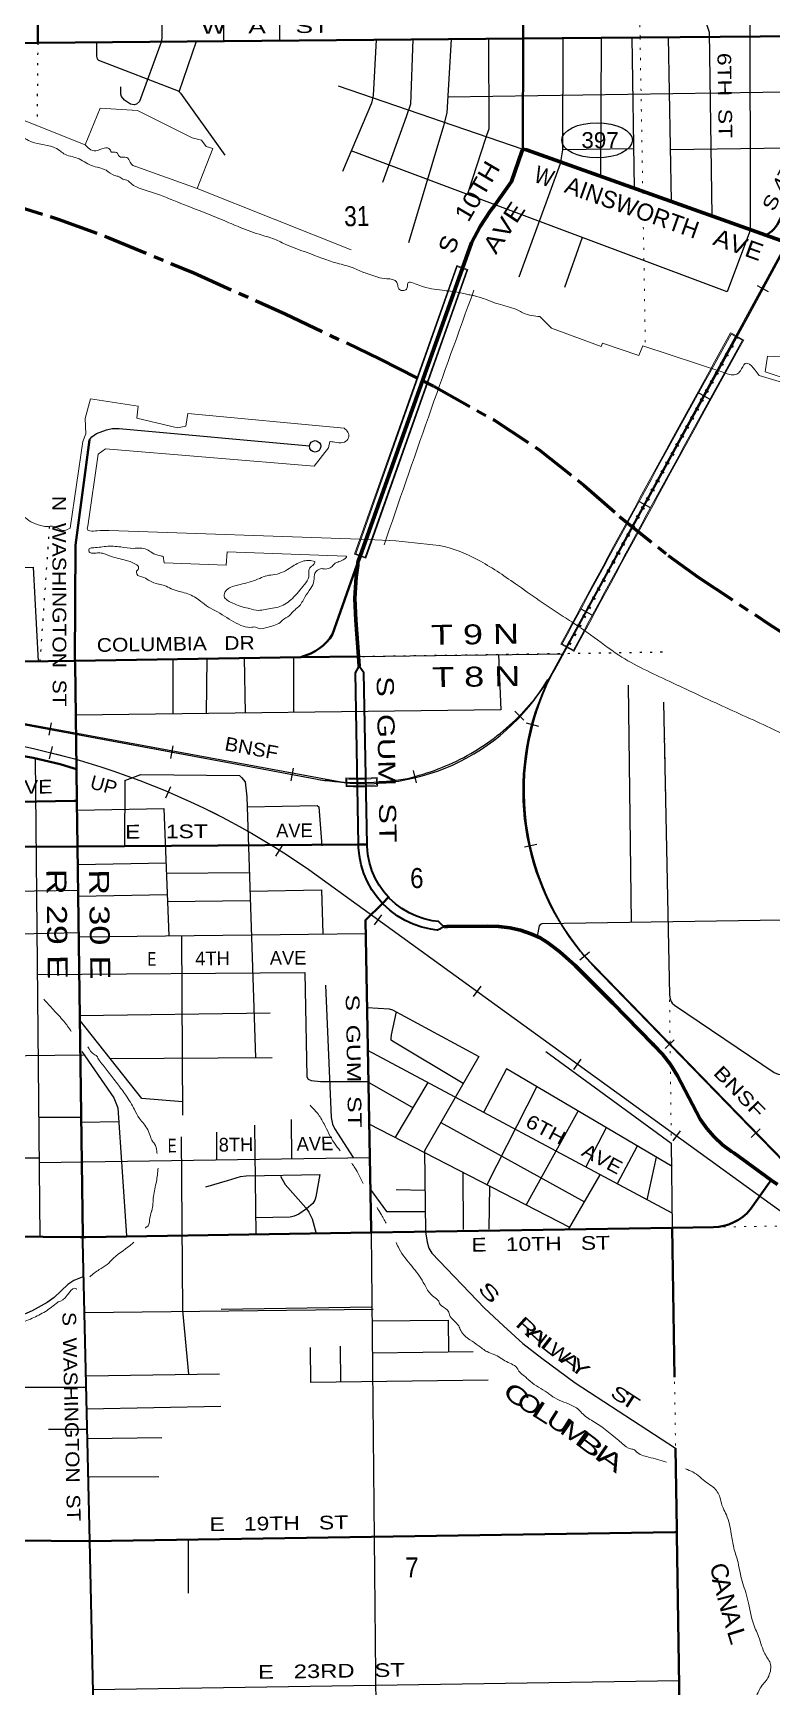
# Model space of a CAD drawing. Header units: feet. Extents: x 245918 to 509309, y -547785 to -360805.
# Drawn here: x 477848 to 484323, y -475670 to -461175 of the extents above; entities that cross this region are included whole.
import ezdxf
from ezdxf.enums import TextEntityAlignment as Align

# ---------------------------------------------------------------- set-up
doc = ezdxf.new("R2010")
doc.units = ezdxf.units.FT
doc.header["$LTSCALE"] = 60
doc.linetypes.add('DOTTED', pattern=[1.5, 0.3, -1.2])
doc.linetypes.add('LONG_DASH_SHORT_DASH', pattern=[9.9, 6, -1.2, 1.5, -1.2])
for name, color, linetype, lineweight in [('11', 7, 'LONG_DASH_SHORT_DASH', 60), ('17', 7, 'Continuous', 25), ('23', 7, 'Continuous', 70), ('26', 7, 'Continuous', 40), ('27', 7, 'Continuous', 13), ('29', 7, 'Continuous', 25), ('34', 7, 'Continuous', 25), ('39', 7, 'Continuous', 13), ('59', 7, 'Continuous', 13), ('6', 7, 'DOTTED', 25), ('61', 7, 'Continuous', 13), ('7', 7, 'DOTTED', 13)]:
    doc.layers.add(name, color=color, linetype=linetype, lineweight=lineweight)
doc.layers.add('30', color=7, linetype='Continuous')
doc.layers.add('41', color=7, linetype='Continuous')

msp = doc.modelspace()

# ---------------------------------------------------------------- linework, layer by layer
at = {"layer": '11'}
msp.add_lwpolyline([(475782.28, -462145), (477021.1, -462474.17), (478067.96, -462806.09), (478506.36, -462966.41), (479255.84, -463278.09), (480057.68, -463635.43), (480891.15, -464033.59), (481359.9, -464271.07), (481886.79, -464565.49), (482281.06, -464826.09), (482675.35, -465137.23), (482986.36, -465410.77), (483413.61, -465753.95), (483676.64, -465945.02), (484311.72, -466364.37), (484794.26, -466668.7)], dxfattribs=at)
at = {"layer": '17'}
msp.add_ellipse((482790.7, -462115.25), major_axis=(-309.24, 1), ratio=0.500121, dxfattribs=at)
at = {"layer": '23'}
msp.add_line((480705.2, -466723.27), (480698.95, -466638.87), dxfattribs=at)
for points in [[(480694.36, -465813.79), (480703.2, -465788.79), (480713.49, -465759.68), (481689.77, -463014.39), (481764.74, -462870.87), (481854.29, -462735.98), (481895.64, -462682.73), (482039.3, -462475.67), (482131.82, -462213.93), (482139.42, -462192.44)], [(484269.91, -462945.32), (482171.62, -462197.84), (482139.42, -462192.44)], [(486649.43, -463792.97), (485853.87, -463509.57), (484269.91, -462945.32)], [(480698.95, -466638.87), (480675.47, -466321.8), (480667.14, -466131.91), (480678.7, -465942.18), (480694.94, -465838.79), (480694.36, -465813.79)], [(484317.58, -471228.05), (483987.77, -470989.45), (483969.34, -470977.43), (483889.67, -470917.88), (483816.65, -470850.32), (483751.1, -470775.51), (483693.72, -470694.25), (483495.51, -470314.17), (483434.95, -470216.18), (483364.49, -470125.05), (483284.88, -470041.79), (483279.09, -470036.38), (482929.46, -469677.32), (482597.38, -469346.84), (482464.1, -469226.81), (482391.44, -469171.11), (482355.16, -469144.66), (482292.04, -469106.34), (482225.27, -469074.83), (482211.23, -469069.06), (482119.76, -469037.84), (482025.53, -469016.34), (481929.56, -469004.81), (481832.92, -469003.38), (481475.55, -469006.72), (481451.76, -469008.17)], [(484370.77, -471266.53), (484317.58, -471228.05)]]:
    msp.add_lwpolyline(points, dxfattribs=at)
at = {"layer": '23', "lineweight": 35}
for points in [[(480700.05, -468287.04), (480672.93, -466783.3), (480705.2, -466723.27)], [(480775.05, -468286.54), (480747.92, -466781.95), (480705.2, -466723.27)], [(480910.71, -468802.57), (480863.58, -468748.79), (480817.47, -468683.47), (480778.44, -468613.7), (480746.92, -468540.23), (480723.24, -468463.86), (480707.68, -468385.44), (480700.98, -468312.06), (480700.05, -468287.04)], [(480964.13, -468749.9), (480922.5, -468702.38), (480880.92, -468643.48), (480845.72, -468580.56), (480817.29, -468514.3), (480795.94, -468445.44), (480781.91, -468374.72), (480775.35, -468302.92), (480775.05, -468286.54)], [(481451.76, -469008.17), (481425.55, -468984.99), (481399.59, -468962.03), (481346.66, -468955.01), (481276.35, -468939.06), (481208.09, -468915.85), (481142.63, -468885.64), (481080.68, -468848.74), (481022.93, -468805.58), (480970.01, -468756.61), (480964.13, -468749.9)], [(481451.76, -469008.17), (481425.55, -469020.82), (481417.62, -469024.65), (481392.64, -469036.7), (481367.62, -469033.39), (481333.93, -469028.92), (481255.96, -469011.23), (481180.26, -468985.5), (481107.67, -468951.99), (481038.99, -468911.08), (480974.95, -468863.22), (480916.27, -468808.92), (480910.71, -468802.57)]]:
    msp.add_lwpolyline(points, dxfattribs=at)
at = {"layer": '26'}
for p, q in [((477889.41, -461259.71), (477886.22, -460305.58)), ((477889.41, -461259.71), (482143.55, -461222.46)), ((484268.26, -462946.16), (484269.91, -462945.32)), ((478219.42, -465664.57), (478341.32, -464741.47)), ((478215.47, -466675.82), (478219.42, -465664.57)), ((478215.47, -466675.82), (480195.28, -466644.28)), ((480195.28, -466644.28), (480698.95, -466638.87)), ((483468.86, -472956.53), (483448.74, -471646.3))]:
    msp.add_line(p, q, dxfattribs=at)
for points in [[(482143.55, -461222.46), (482144.7, -460953.07), (482144.78, -460934.07)], [(482139.42, -462192.44), (482139.54, -462163.93), (482143.55, -461222.46)], [(482143.55, -461222.46), (483166.81, -461213.5), (484922.12, -461198.23)], [(484269.91, -462945.32), (484280.17, -462940.09), (484301.17, -462927.16), (484320.7, -462912.11), (484338.54, -462895.1), (484354.52, -462876.31), (484368.44, -462855.96), (484380.15, -462834.27), (484795.27, -461999.05), (484808.65, -461970.22), (484843.04, -461880.19), (484867.82, -461787.07), (484920.05, -461248.64), (484922.47, -461223.73), (484922.14, -461198.64), (484922.12, -461198.23)], [(477889.41, -461259.71), (476071.52, -461264.94), (475913.9, -461264.94), (475842.71, -461260.78), (475768.42, -461240.23)], [(478215.47, -466675.82), (477748.23, -466683.26), (477737.39, -466682.65), (477664.68, -466674.17), (477593.25, -466658.14), (477523.88, -466634.73), (477457.35, -466604.2), (477394.37, -466566.88), (477335.64, -466523.19), (477281.79, -466473.59), (476246.2, -465191), (476212.78, -465153.7), (476175.65, -465120.09), (476135.21, -465090.56), (476091.9, -465065.41), (476046.2, -465044.93), (475998.61, -465029.33), (475949.65, -465018.8), (475899.86, -465013.44), (475846.29, -465013.3)], [(480195.28, -466644.28), (480281.88, -466612.01), (480320.2, -466592.96), (480356.32, -466570.01), (480389.84, -466543.41), (480420.4, -466513.45), (480447.66, -466480.46), (480471.32, -466444.8), (480685.52, -465838.79), (480694.36, -465813.79)], [(478228.44, -467627.23), (478215.81, -466700.78), (478215.47, -466675.82)], [(478228.44, -467627.23), (478207.79, -467620.66), (478084.88, -467581.54), (477847.88, -467526.06), (475999.01, -467203.24), (475891.4, -467199.52)], [(475906.82, -467946.41), (478207.2, -467904.5), (478232.21, -467904.04), (478228.44, -467627.23)], [(475914.5, -468318.77), (478237.65, -468303.36), (478232.21, -467904.04)], [(478237.65, -468303.36), (478240.32, -468303.34), (480700.05, -468287.04), (480775.05, -468286.54)], [(478284.32, -471727.83), (478284.17, -471716.95), (478237.65, -468303.36)], [(480810.09, -471687.96), (480809.66, -471663.96), (480760.82, -468950.39), (480910.72, -468802.58), (480964.13, -468749.9)], [(483448.74, -471646.3), (483810.41, -471641.54), (483856.38, -471637.78), (483901.71, -471629.25), (483945.89, -471616.02), (483988.45, -471598.25), (484028.92, -471576.12), (484066.86, -471549.89), (484101.85, -471519.83), (484133.5, -471486.28), (484135.8, -471483.55), (484299.43, -471253.56), (484317.58, -471228.05)], [(478284.32, -471727.83), (478310.04, -471727.42), (480810.09, -471687.96), (483448.74, -471646.3)], [(478284.32, -471727.83), (478260.04, -471727.61), (475984.41, -471706.68)], [(483489.71, -474314.1), (483489.3, -474287.08), (483478.4, -473577.18)], [(478345.2, -474391.36), (478334.83, -474391.52), (476039.44, -474373.51)], [(478345.2, -474391.36), (483470.94, -474312.46), (483489.71, -474314.1)], [(483530.73, -476985.19), (483490.06, -474337.08), (483489.71, -474314.1)]]:
    msp.add_lwpolyline(points, dxfattribs=at)
at = {"layer": '26', "lineweight": 35}
for points in [[(478345.2, -474391.36), (478285.61, -471766.95), (478284.32, -471727.83)], [(478405.17, -477032.47), (478387.36, -476248.2), (478345.2, -474391.36)]]:
    msp.add_lwpolyline(points, dxfattribs=at)
at = {"layer": '29'}
for p, q in [((479518.66, -461245.44), (479509.28, -458582.35)), ((480010.3, -461241.14), (480015.63, -460247.12)), ((482827.1, -461216.47), (482819.91, -462428.78)), ((483095.54, -461214.12), (483116.9, -462534.58)), ((483413.67, -461211.35), (483439.56, -462649.52)), ((479129.31, -461689.97), (479280.14, -461247.53)), ((480521.4, -461637.48), (482139.42, -462192.44)), ((484877.59, -461686.34), (481482.87, -461737.79)), ((482488.44, -462195.78), (483111.29, -462187.97)), ((483430.19, -462196.68), (484462.33, -462182.37)), ((482660.91, -462967.81), (482504.99, -463405.85)), ((479071.44, -466662.18), (479071.62, -467144.11)), ((479371.35, -466657.41), (479365.98, -467140.4)), ((479699.19, -466652.18), (479705.67, -467136.11)), ((480129.02, -466645.34), (480131.28, -467130.74)), ((480698.95, -466638.87), (482495.25, -466615.61)), ((483062.96, -466890.78), (483088.92, -468968.07)), ((477866.32, -467530.38), (477908.74, -471724.38)), ((478652.2, -467725.72), (478648.07, -468300.64)), ((478239.8, -468461.32), (479013.91, -468447.84)), ((479017.44, -468538.6), (479743.43, -468531.68)), ((478243.61, -468740.84), (479024.73, -468725.85)), ((479027.15, -468787.87), (479751.79, -468778.71)), ((478257.28, -469095.1), (480762.91, -469066.4)), ((479147.53, -469084.9), (479158.89, -470659.58)), ((478257.87, -469786.8), (479927.2, -469761.79)), ((475952.34, -470152.65), (478290.84, -470130.77)), ((478523.81, -470163.82), (479941.94, -470154.89)), ((483447.33, -471519.15), (480781.35, -470090.9)), ((481997.79, -470251.95), (481795.93, -470634.44)), ((481995.76, -470249.99), (483447.28, -471105.89)), ((481020.92, -470856.51), (481309.15, -470373.66)), ((482262.71, -470407.4), (481823.67, -471269.11)), ((482625.5, -470621.32), (482168.41, -471446.3)), ((477898.16, -470677.99), (478270, -470677.05)), ((478270.59, -470720.19), (478598.98, -470715.97)), ((479789.03, -470745.52), (479799.12, -471703.92)), ((480110.16, -470698.33), (480113.16, -471039.81)), ((482550.96, -471642.93), (480793.02, -470739.37)), ((481421.18, -470723.95), (482680.94, -471417.22)), ((482692.99, -471115.03), (482872.29, -470766.84)), ((479454.31, -470809.03), (479455.21, -471049.99)), ((483143.37, -470930.61), (482966.44, -471261.52)), ((476746.26, -471035.65), (477901.74, -471032.33)), ((477902.16, -471074.02), (480798.24, -471029.21)), ((483308.43, -471026.96), (483227.25, -471401.25)), ((481615.28, -471162), (481617.61, -471661.01)), ((482540.76, -471660.64), (482816.78, -471181.34)), ((481029.7, -471312.02), (481283.23, -471317.73)), ((481847.93, -471281.58), (481842.24, -471657.99)), ((478299.7, -472387.43), (480828.87, -472358.93)), ((479497.85, -472358.86), (480818.01, -472338.71)), ((480545.72, -472998.41), (480543.61, -472684.97)), ((480822.92, -472742.21), (481703.85, -472731.28)), ((478312.35, -472944.69), (479482.61, -472925.25)), ((477632.01, -473043.57), (478314.56, -473041.74)), ((478318.91, -473233.39), (479494.45, -473209.06)), ((477983.55, -473410.96), (478322.97, -473412.16)), ((478324.81, -473493.45), (478977.62, -473483.35)), ((478332.45, -473829.92), (478950.61, -473824.87)), ((479207.71, -474378.08), (479208.65, -474849.52)), ((478374.74, -475692.42), (483509.68, -475614.89))]:
    msp.add_line(p, q, dxfattribs=at)
for points in [[(479287.25, -453589.8), (479249.88, -457310.16), (479238.45, -457395.13), (479221.26, -457429.53), (479195.38, -457461.44), (479068.2, -457560.33), (479019.91, -457601.51), (478986.69, -457656.19), (478970.8, -457714.53), (478960.22, -457816.84), (478988.27, -458588.53), (478975.54, -461215.87), (478972.03, -461253.67), (478780.46, -461776.46), (478755.95, -461799.1), (478733.85, -461804.02), (478701.38, -461798.23), (478647.91, -461762.25), (478623.35, -461730.31), (478618.05, -461712.06), (478616.67, -461646.07)], [(482884.75, -458539.75), (483772.56, -461166.61), (483795.92, -462776.47)], [(484021.59, -460332.71), (484105.07, -460616.96), (484129, -460810.5), (484132.24, -462896.28)], [(482491.78, -461219.41), (482487.75, -462199.75), (482466.45, -462322.28), (482105.41, -463314.75)], [(478403.57, -461248.67), (478404.82, -461376.52), (478409.73, -461401.09), (478420.9, -461412.35), (479120.06, -461681.54), (479141.02, -461700.64), (479527.93, -462243.94)], [(480853.39, -461233.76), (480829.39, -461722.63), (480812.92, -461791.03), (480558.96, -462388.95)], [(481176.43, -461230.93), (481155.1, -461799.38), (481117.65, -461910.26), (480910.93, -462485.12)], [(481512.99, -461227.98), (481474.81, -461874.26), (481445.35, -461986.97), (481136.74, -463014.28)], [(481839.39, -461225.12), (481841.62, -462014.12), (481813.56, -462098.78), (481658.46, -462574.44)], [(484134.48, -462897.07), (483931.48, -463443.98), (480635.5, -462208.74)], [(478341.32, -464741.47), (478363.05, -464715.38), (478403.79, -464686.05), (478490.74, -464651.5), (478539.84, -464641.67), (478601.7, -464641.61), (480269.59, -464792.91)], [(475852.86, -465887.41), (477847.63, -465856.95), (477892.98, -466680.96)], [(477450.58, -466600.19), (477467.45, -469074.75), (478247.94, -469058.71)], [(481928.02, -466622.95), (481946.03, -467107.84), (478222, -467154.83)], [(483373.65, -467038.33), (483424.11, -469608.19), (483430.62, -469639.13), (483440.39, -469661.93), (483448.53, -469676.59), (483468.06, -469696.13), (484342.63, -470285.32), (484377.85, -470300.32), (484433.19, -470305.21), (484577.55, -470305.61), (488864.51, -470186.92)], [(477065.97, -467389.54), (477079.95, -468705.26), (478242.88, -468687.13)], [(478652.2, -467725.72), (478792.77, -467673.44), (479657.09, -467683.27), (479674.29, -467700.46), (479706.2, -467737.32), (479720.96, -467867.89), (479798.41, -470155.79)], [(478233.32, -467985.15), (478995.38, -467972.15), (479038.77, -469086.15)], [(479723.92, -467955.45), (480337.26, -467946.15), (480351.99, -467955.98), (480378.16, -468297.37)], [(479748.98, -468695.55), (480376.55, -468683.22), (480388.46, -469070.69)], [(482267.59, -469091.49), (482285.67, -469000.74), (482297.06, -468986.08), (482308.19, -468980.12), (487659.12, -468897.51)], [(477884.39, -469425.57), (480228.39, -469409.16), (480246.41, -470321.96), (480258.15, -470342.21), (480285.7, -470356.36), (480365.66, -470364.48), (480777.24, -470363.28), (481177.76, -470594.42)], [(480411.67, -469521.11), (480461.7, -470678.46), (480471.78, -470737.77), (480489.58, -470775.87), (480652.53, -471031.46)], [(480774.58, -469714.79), (480968.4, -469728.59), (480998.77, -469736.07), (481754.96, -470145.33), (481279.07, -470970.3), (481287.57, -471680.42)], [(481618.09, -470382.59), (480996.54, -470010.23), (480986.81, -470001.31), (480985.59, -469987.79), (480989.41, -469954.37), (481033.19, -469754.7)], [(479158.05, -470543.05), (478799.92, -470513.54), (478258.42, -469827.69)], [(478276.3, -470101.08), (478554.61, -470506.22), (478590.83, -470594.25), (478665.98, -471717.02)], [(482340.41, -470101.43), (483440.49, -470904.82), (483448.74, -471646.3)], [(479146.92, -470847.92), (479158.84, -472370.27), (479210.9, -472929.76)], [(479362.89, -471287.27), (479550.62, -471231.05), (479665.15, -471195.98), (479714.83, -471191.36), (480360.8, -471178.92), (480325.15, -471375.79), (480315.86, -471404.81), (480301.12, -471431.84), (480243.8, -471479.65), (480175.89, -471527.66), (480136.6, -471544.86), (480100.18, -471552.89), (479797.58, -471557.68)], [(480015.15, -471194.65), (480056.4, -471265.76), (480239.66, -471471.74), (480264.29, -471508), (480293.34, -471566.58), (480329.76, -471695.54)], [(480803.24, -471307.37), (480946.18, -471501.96), (481011.81, -471502.49), (481285.45, -471503.09)], [(480810.09, -471687.96), (480890.84, -479734.23), (480898.99, -479793.33), (480909.08, -479823.24), (481601.62, -480928.46), (481651.52, -480981.45), (481719.75, -481022.21), (481825.8, -481081.68), (482029.41, -481210.79), (482052.74, -481232.12), (482073.1, -481262.69), (482099.65, -481329.16), (482117.91, -481399.23), (482124.77, -481472.64), (482076.87, -482120.6)], [(481287.57, -471680.42), (481300.66, -471770.89), (481316.89, -471823.68), (481342.55, -471869.54), (481803.85, -472351.55), (481970.23, -472505.85), (482140.66, -472660.15), (482307.04, -472790.09), (482599.22, -473005.3), (483478.4, -473577.18)], [(478292.53, -472071.64), (478204.92, -472109.49), (478152.54, -472141.9), (478032.23, -472257.37), (477970.84, -472301.6), (477840.7, -472372.85), (477747.39, -472414.62), (477713.02, -472424.44), (477670.8, -472431.56), (477239.43, -472437.2), (477131.07, -472446.55), (477079.5, -472468.67), (477031.87, -472495.87), (476996.02, -472537.46), (476972.43, -472601.24), (476961.88, -472857.58), (477000.63, -473761.07)], [(480819.52, -472462.56), (481484.52, -472456.72), (481487.32, -472733.97)], [(481836.67, -472980.2), (480283.38, -473002.11), (480278.42, -472696.04)]]:
    msp.add_lwpolyline(points, dxfattribs=at)
msp.add_lwpolyline([(480269.59, -464792.91), (480274.94, -464774.76), (480286.56, -464759.81), (480301.5, -464750.84), (480319.39, -464747.43), (480339.01, -464751.51), (480355.28, -464762.8), (480365.9, -464779.41), (480369.39, -464797.43), (480364.9, -464817.61), (480354.61, -464832.89), (480338.35, -464843.52), (480319.39, -464847.43), (480301.17, -464843.85), (480285.56, -464833.89), (480273.61, -464816.95)], close=True, dxfattribs=at)
at = {"layer": '34'}
for p, q in [((486281.1, -459650.62), (482375.77, -466819.88)), ((484293.72, -463441.96), (484196.42, -463389.36)), ((483775.29, -464382.89), (483678.27, -464329.76)), ((483258.39, -465335.71), (483161.38, -465282.59)), ((482747.42, -466278.26), (482650.4, -466225.13)), ((480561.81, -467743.6), (475889.51, -466880.41)), ((480561.85, -467743.6), (475889.55, -466880.42)), ((482149.37, -467197.34), (482070.64, -467119.65)), ((477987.92, -467329.94), (478008.27, -467221.22)), ((482280.09, -467251.52), (482173.11, -467223.41)), ((477992.33, -467535.66), (478019.17, -467428.35)), ((479054.71, -467532.21), (479075.05, -467423.49)), ((480108.84, -467727.64), (480129.43, -467618.96)), ((480690.26, -467744.35), (480765.26, -467743.65)), ((481209.12, -467746.2), (481181.4, -467639.12)), ((479011.8, -467879.19), (479055.56, -467777.61)), ((479975.6, -468390.26), (480034.76, -468296.8)), ((482261.79, -468288), (482153.67, -468311.33)), ((480839.17, -468992.03), (480904.06, -468902.45)), ((482722.96, -469229.98), (482638.43, -469301.33)), ((482666.93, -469247.55), (508243.62, -495594.48)), ((481709.03, -469618.92), (481773.92, -469529.35)), ((483465.67, -469997.88), (483386.34, -470074.96)), ((482586.82, -470258.01), (482651.71, -470168.43)), ((484220.48, -470778.39), (484141.15, -470855.47)), ((483456.67, -470884.9), (483521.56, -470795.33))]:
    msp.add_line(p, q, dxfattribs=at)
at = {"layer": '34', "lineweight": 13}
for p, q in [((484076.81, -463865.36), (483962.19, -463802.89)), ((483964.67, -463813.34), (483964.67, -463813.35)), ((483964.67, -463813.35), (484064.85, -463867.95)), ((482587.46, -466593.39), (482472.84, -466530.92)), ((482585.14, -466583.01), (482484.98, -466528.43)), ((482837.04, -469431.48), (508245.42, -495578.87))]:
    msp.add_line(p, q, dxfattribs=at)
at = {"layer": '34'}
for points in [[(480765.26, -467743.65), (480904.91, -467736.2), (480946.48, -467732.37), (480987.89, -467728.02), (481029.45, -467722.72), (481070.62, -467716.89), (481111.95, -467710.11), (481129.27, -467707.1), (481129.83, -467707.05), (481164.07, -467698.77), (481197.95, -467690), (481231.68, -467680.68), (481265.54, -467670.74), (481298.9, -467660.05), (481332.2, -467649.07), (481365.27, -467637.29), (481398.37, -467625.05), (481430.87, -467612.23), (481463.33, -467598.68), (481495.54, -467584.77), (481527.6, -467570.3), (481559.16, -467555.08), (481590.76, -467539.41), (481621.93, -467523.27), (481652.78, -467506.47), (481683.21, -467489.2), (481713.49, -467471.38), (481743.52, -467453.19), (481773.07, -467434.24), (481802.35, -467414.92), (481831.32, -467394.94), (481860.05, -467374.59), (481888.17, -467353.68), (481916.05, -467332.38), (481943.5, -467310.6), (481970.64, -467288.17), (481997.25, -467265.44), (482023.71, -467242.17), (482049.48, -467218.48), (482075.1, -467194.25), (482100.03, -467169.62), (482124.71, -467144.61), (482148.86, -467119.29), (482172.69, -467093.34), (482195.82, -467066.97), (482218.61, -467040.41), (482241.08, -467013.19), (482262.92, -466985.85), (482284.35, -466958.02), (482305.16, -466929.63), (482325.55, -466901.2), (482345.5, -466872.3), (482364.85, -466842.83), (482383.76, -466813.32), (482402.15, -466783.52), (482419.94, -466753.14), (484113.94, -463659.71), (486173.97, -459848.94)], [(485730.63, -472410.82), (482836.25, -469432.26), (482808.08, -469404.53), (482780.7, -469376.3), (482753.79, -469347.58), (482727.03, -469318.39), (482701.06, -469288.7), (482675.72, -469258.69), (482650.55, -469228.19), (482626.15, -469197.2), (482602.4, -469165.88), (482578.96, -469133.93), (482556.31, -469101.79), (482533.98, -469069.35), (482512.28, -469036.24), (482491.38, -469002.97), (482470.94, -468969.22), (482450.99, -468935.29), (482431.67, -468900.71), (482412.98, -468866.14), (482394.92, -468830.91), (482377.51, -468795.67), (482360.57, -468759.96), (482344.42, -468724.06), (482328.91, -468687.84), (482313.87, -468651.45), (482299.64, -468614.57), (482285.87, -468577.53), (482272.9, -468540.32), (482260.41, -468502.93), (482248.87, -468465.22), (482237.82, -468427.35), (482227.39, -468389.46), (482217.61, -468351.24), (482208.62, -468312.85), (482200.27, -468274.14), (482192.39, -468235.57), (482185.47, -468196.68), (482179.19, -468157.78), (482173.39, -468118.72), (482168.38, -468079.78), (482164.18, -468040.38), (482160.45, -468001.13), (482157.68, -467961.85), (482155.23, -467922.58), (482153.74, -467882.97), (482152.88, -467843.67), (482152.66, -467804.37), (482153.09, -467764.74), (482154.47, -467725.41), (482156.18, -467686.08), (482158.84, -467646.73), (482161.98, -467607.23), (482165.92, -467568.18), (482170.66, -467528.98), (482175.89, -467489.92), (482181.75, -467450.85), (482188.57, -467412.09), (482195.87, -467373.16), (482203.82, -467334.54), (482212.56, -467296.07), (482221.95, -467257.91), (482231.97, -467219.76), (482242.49, -467181.74), (482253.96, -467144.04), (482265.91, -467106.48), (482278.67, -467069.08), (482291.9, -467031.82), (482305.95, -466995.05), (482320.47, -466958.42), (482335.63, -466922.1), (482351.6, -466885.93), (482368.06, -466850.24), (482385.15, -466814.53), (482389, -466806.94)], [(475885.25, -466887.15), (479761.72, -467606.31), (480322.83, -467712.61), (480364.14, -467719.15), (480405.37, -467724.7), (480446.73, -467729.55), (480488.4, -467733.97), (480529.98, -467737.41), (480571.45, -467740.1), (480613.23, -467742.35), (480654.92, -467743.62), (480690.26, -467744.35)], [(477746.01, -467422.65), (477863.11, -467448.44), (477979.84, -467476.26), (478096.96, -467505.55), (478212.92, -467537.43), (478327.8, -467571.21), (478443.1, -467606.47), (478557.22, -467644.31), (478670.27, -467684.05), (478783.61, -467725.95), (478895.2, -467769.62), (479006.54, -467814.64), (479117.37, -467862.38), (479226.46, -467911.88), (479335.15, -467963.41), (479442.92, -468016.17), (479550.17, -468071.64), (479655.81, -468128.2), (479760.94, -468187.47), (479864.45, -468247.84), (479967.57, -468310.23), (480068.97, -468374.4), (480169.3, -468440.47), (480265.99, -468506.18), (483693.18, -470988.81), (484183.08, -471342.16), (484672.99, -471697.51)]]:
    msp.add_lwpolyline(points, dxfattribs=at)
at = {"layer": '34', "lineweight": 13}
for points in [[(482420.9, -466753.68), (484114.91, -463660.23), (486174.95, -459849.45)], [(475875.5, -466880.23), (479761.52, -467607.39), (480322.65, -467713.69)], [(480265.36, -468507.08), (483692.54, -470989.7), (484182.44, -471343.05), (484672.37, -471698.41), (484723.31, -471731.78)]]:
    msp.add_lwpolyline(points, dxfattribs=at)
for centre, radius, start, end in [((685819.28, -575582.66), 230740.88, 151.02433, 151.79589), ((685819.28, -575582.66), 230732.88, 151.02618, 151.79402), ((685818.42, -575584.4), 230618.88, 151.02551, 151.79373), ((685818.42, -575584.4), 230610.88, 151.02363, 151.79589), ((480678.03, -465746.5), 2012.96, 282.95833, 329.97694), ((484412.18, -467813.02), 2258.42, 153.55976, 225.77724), ((476340.2, -474166.62), 6887.48, 55.25686, 79.22771), ((480709.97, -465353.81), 2391.45, 260.67942, 280.10178)]:
    msp.add_arc(centre, radius, start, end, dxfattribs=at)
at = {"layer": '34', "linetype": 'DOTTED', "lineweight": 100}
msp.add_arc((685820.15, -575580.94), 230678.11, 151.0242, 151.79589, dxfattribs=at)
at = {"layer": '34', "lineweight": 13}
msp.add_ellipse((883851.2, -683197.97), major_axis=(13931.8, -455856.83), ratio=0.999979, start_param=4.17990982, end_param=4.18684174, dxfattribs=at)
at = {"layer": '34'}
for centre, major_axis, ratio, start_param, end_param in [((480761.48, -465896.63), (1099.6, 1496.55), 1, 3.58332807, 4.81258091), ((484375.53, -467825.17), (2002.84, -1001.66), 0.993328, 3.14160376, 4.28674565)]:
    msp.add_ellipse(centre, major_axis=major_axis, ratio=ratio, start_param=start_param, end_param=end_param, dxfattribs=at)
at = {"layer": '39'}
for p, q in [((478749.86, -462344.65), (479285.2, -462536.65)), ((481582.59, -463448.2), (481646.03, -463462.91)), ((481726.34, -463481.52), (481769.58, -463491.54)), ((483191.71, -463917.65), (483918.21, -464157.13)), ((479205.66, -464508.22), (480575.28, -464636.95))]:
    msp.add_line(p, q, dxfattribs=at)
for points in [[(477140.3, -461690.5), (478304.83, -462154.87), (478434.9, -461833.32), (478764.25, -461852.87), (479242.35, -462092.14), (479325.04, -462114.58), (479364.2, -462167.97), (479422.74, -462186.86), (479285.24, -462538.66), (480635.73, -463075.59)], [(482290.04, -463660.68), (482390.34, -463763.02), (482826.75, -463922.88), (482838.19, -463892.56), (483155.24, -464000.62), (483191.71, -463917.65)], [(484209.76, -464176.34), (484677.85, -464315.52), (484687.28, -464285.24), (484263.3, -464145.19), (484282.68, -464008.39), (484525.57, -464017.62), (484527.54, -464015.57), (484551.91, -463928.83), (484702.49, -463935.88), (484747.18, -463862.77), (485100.52, -463980.15), (485125.44, -464023.8), (485638.63, -464212.25), (485582.96, -464442.04), (485529.3, -464467.18), (484860.54, -464323.94), (484877.46, -464367.74), (485550.3, -464514.91)], [(478172.39, -465513.71), (478283.82, -464755.2), (478310.59, -464688.47), (478303.89, -464552.19), (478352.67, -464380.7), (478769.14, -464444.66), (478757.19, -464551.22), (479113.87, -464634.42), (479185.82, -464620.96), (479205.66, -464508.22)], [(480450.12, -464754.36), (480437.19, -464810.79), (480311.94, -464969.74), (478481.67, -464819.48), (478418.41, -464866.88), (478326.95, -465496.3)], [(478514.12, -465534.4), (480714.63, -465610.12), (480973.01, -465621.43)], [(478987.6, -465760.33), (478996.77, -465818.32), (479540.73, -465837.62), (479548.51, -465723.13), (480592.24, -465758.6)]]:
    msp.add_lwpolyline(points, dxfattribs=at)
msp.add_arc((479858.37, -478568.76), 12995.23, 83.16299, 85.07952, dxfattribs=at)
for points in [[(475774.95, -461504.28), (475909.14, -461510.31), (476046.24, -461545.71), (476088.7, -461562.93), (476169.14, -461573.36), (476227.76, -461596.27), (476278.37, -461619.34), (476352.63, -461621.88), (476423.29, -461644.55), (476469.72, -461659.68), (476558.22, -461671.96), (476689.51, -461717.5), (476995.98, -461797.68), (477171.49, -461848.37), (477278.63, -461890.37), (477297.03, -461908.07), (477355.77, -461936.99), (477440.34, -461953.36), (477452.45, -461957.14), (477507.26, -461990.15), (477697, -462050.58), (477808.62, -462116.58), (478026.44, -462176.45), (478079.13, -462203.49), (478117.82, -462232.81), (478234.9, -462270.61), (478360.56, -462336.32), (478487.75, -462377.94), (478562.89, -462424.59), (478601.18, -462433.87), (478633.7, -462455.29), (478680.13, -462470.41), (478686.26, -462476.32), (478884.66, -462568.67), (478955.35, -462593.35), (479206.04, -462692.69), (479491.08, -462805.4), (479638.75, -462868.67), (479828.69, -462939.13), (479963.94, -462982.59), (480069.19, -463030.65), (480249.06, -463099.31), (480511.66, -463192.4), (480652.88, -463233.74), (480758.05, -463277.79), (480782.27, -463285.34), (480923.5, -463326.67), (481020.13, -463344.81), (481036.5, -463360.54), (481045.15, -463392.47), (481053.64, -463416.37), (481067.91, -463428.13), (481096.06, -463431.58), (481113.98, -463425.2), (481129.47, -463396.81), (481130.93, -463368.69), (481229.53, -463384.79), (481432.99, -463428.91), (481582.59, -463448.2)], [(478305.02, -462153.62), (478341.64, -462190.26), (478398.13, -462207.19), (478471.89, -462183.66), (478522.25, -462194.7), (478534.76, -462218.52), (478568.85, -462217.85), (478587.08, -462227.52), (478601.68, -462255.31), (478670.08, -462266), (478698.98, -462307.54), (478723.6, -462335.15), (478749.86, -462344.65)], [(481645.15, -463462.71), (481666.62, -463468.22), (481690.89, -463473.08), (481705.45, -463476.61), (481728.05, -463481.84)], [(481769.58, -463491.54), (481944.96, -463555.18), (482096.37, -463604.34), (482140.95, -463627.53), (482219.67, -463652.04), (482290.04, -463660.68)], [(483918.21, -464157.13), (483964.94, -464171.15), (484014.95, -464164.15), (484046.48, -464135.43), (484087.36, -464072.44), (484209.76, -464176.34)], [(475836.01, -464523.88), (475847.95, -464522.98), (475969.56, -464576.46), (476129.38, -464645.5), (476287.32, -464720.6), (476364.02, -464745.16), (476538.08, -464823.96), (476596.62, -464842.85), (476669.16, -464859.47), (476732.22, -464904.36), (476865.67, -464957.88), (476971.04, -465011.96), (477007.8, -465045.33), (477072.52, -465072.13), (477281.28, -465182.33), (477299.49, -465190), (477357.92, -465202.87), (477479.79, -465280.7), (477592.99, -465324.59), (477706.53, -465386.53), (477765.23, -465413.46), (477828.3, -465458.34), (477915.19, -465490.72), (477963.5, -465499.79), (478033.73, -465500.41), (478078.31, -465523.6), (478122.66, -465534.75), (478172.39, -465513.71)], [(480575.18, -464637.75), (480606.99, -464673.01), (480611.98, -464723.07), (480578.61, -464759.84), (480508.47, -464763.23), (480450.68, -464755.06)], [(478326.95, -465495.5), (478327.17, -465530.7), (478345.37, -465538.36), (478409.54, -465537.08), (478514.92, -465533.6)], [(480590.93, -465759.2), (480594.32, -465762.57), (480580.68, -465782.9), (480487.31, -465828.88), (480461.76, -465855.47), (480409.95, -465872.54), (480375.78, -465869.21), (480318.38, -465908.46), (480309.69, -465976.84), (480280.88, -466041.61), (480230.26, -466118.84), (480173.76, -466204.21), (480144.16, -466228.88), (480095.02, -466280), (480031.69, -466323.38), (480025.79, -466329.52), (479908.48, -466381.99), (479820.41, -466391.77), (479790.11, -466380.33), (479764.08, -466382.85), (479689.7, -466374.3), (479608.7, -466335.78), (479442.28, -466236.78), (479367.22, -466194.13), (479302.04, -466143.26), (479188.57, -466085.33), (479128.06, -466068.48), (479057.41, -466045.81), (479000.68, -466016.85), (478954.32, -466005.73), (478946.27, -466003.88), (478871.53, -465977.28), (478818.76, -465946.23), (478755.97, -465915.38), (478755.5, -465891.31), (478771.15, -465870.95), (478772.87, -465856.86), (478756.43, -465837.14), (478663.37, -465796.85), (478526.25, -465759.45), (478455.55, -465734.77), (478411.36, -465731.64), (478369.3, -465734.48), (478338.95, -465721.04), (478336.58, -465703.03), (478358.33, -465686.55), (478364.34, -465686.43), (478488.46, -465673.94), (478616.94, -465679.42), (478727.49, -465691.27), (478844.02, -465700.99), (478890.72, -465730.15), (478959.41, -465754.87), (478989.64, -465762.29)], [(481405.39, -465665.95), (481406.79, -465666.21), (481746.24, -465791.89), (482075.33, -466002.02), (482494.16, -466288.62), (482569.02, -466336.65)], [(480316.37, -465806.19), (480268.05, -465797.12), (480220.01, -465802.09), (480110.75, -465856.41), (479967.62, -465921.44), (479897.59, -465930.85), (479833.87, -465954.17), (479684.4, -466003.29), (479594.6, -466027.13), (479548.96, -466052.11), (479529.35, -466074.56), (479526.24, -466120.76), (479556.91, -466150.25), (479597.44, -466171.51), (479732.73, -466216.97), (479742.79, -466218.78), (479823.35, -466235.24), (479881.34, -466226.06), (480011.24, -466201.42), (480068.82, -466172.19), (480120.17, -466131.05), (480226.08, -466008.59), (480264.88, -465941.62), (480263.85, -465889.49), (480273.36, -465863.22), (480306.86, -465832.46), (480314.64, -465820.26), (480316.15, -465806.83)], [(482569.02, -466336.65), (482733.1, -466449.12), (482982.23, -466628), (483421.98, -466856), (483800.55, -467033.06), (484276.18, -467250.33), (484861.03, -467513.58), (485394.1, -467693.59), (485967.9, -467904.91), (486578.54, -468153.6), (486938.74, -468314.99), (487449.01, -468559.66), (487860, -468754.14), (488111.29, -468885.58), (488288.6, -469028.51), (488534.91, -469212.21), (488801.69, -469417.56), (489010.65, -469537.81), (489256.28, -469687.41), (489537.14, -469894.49), (489722.35, -470031.25), (490000.18, -470186.24), (490231.1, -470302.04), (490505.6, -470491.2), (490735.27, -470645.13), (491050.48, -470865.59), (491489.53, -471161.82), (491807.78, -471332.06), (492161.95, -471493.57)], [(477941.96, -469642.93), (478026.9, -469737.31), (478117.09, -469835.83), (478182.94, -469924.85)], [(478329.47, -470060.1), (478381.53, -470125.47), (478405.92, -470141.03), (478426.67, -470176.73), (478432.85, -470184.63), (478506.92, -470279.45), (478587.21, -470384.17), (478661.4, -470485), (478736.07, -470609.9), (478779.71, -470687.27), (478818.76, -470734.64), (478877.11, -470845.82), (478893.97, -470887.61), (478912.49, -470911.32), (478931.8, -470975.12), (478935.08, -470994.45)], [(480275.22, -470571.35), (480339.65, -470641.24), (480398.15, -470735.21), (480488.97, -470904.84), (480540.61, -470971.19)], [(478943.85, -471123.07), (478928.99, -471239.97), (478903.48, -471370.87), (478887.93, -471497.55), (478886.04, -471503.61), (478869.46, -471578.16), (478844.58, -471638.83), (478836.63, -471643), (478831.98, -471650.11)], [(480642.05, -471080.16), (480668.33, -471120.94), (480740.21, -471257.53)], [(480862.63, -471468.25), (480894.46, -471522.91), (480942.24, -471606.71)], [(478730.01, -471773.56), (478721.03, -471781.7), (478553.13, -471913.42), (478496.05, -471968.72), (478428.72, -472012.17), (478345.48, -472075)], [(481030.23, -471775.8), (481056.07, -471830.94), (481168.95, -471984.81), (481267.73, -472124.72), (481291.97, -472168.72), (481360.46, -472252.61), (481402.71, -472290.53), (481410.8, -472310.53), (481424.9, -472326.51), (481491.29, -472386.36), (481497.4, -472408.39), (481577.97, -472506.27), (481596.17, -472546.28), (481676.68, -472628.13), (481749.04, -472677.93), (481827.43, -472731.72), (481887.66, -472755.51), (481998.15, -472819.18), (482096.64, -472884.91), (482108.75, -472906.91), (482155.02, -472946.81), (482182.55, -472972.4)], [(478230.29, -472183.72), (478227.88, -472181.64), (478089.19, -472289.72), (478069.26, -472296.13), (478063.33, -472300.26), (477956.55, -472378.61), (477839.4, -472439.11), (477715.97, -472485.69), (477578.22, -472518.51), (477518.23, -472527.73), (477454.03, -472526.99), (477319.7, -472529.67), (477181.08, -472518.37), (477128.76, -472509.38), (477104.2, -472508.34)], [(482182.55, -472972.4), (482187.21, -472976.73), (482335.95, -473078.32), (482352.02, -473088.28), (482386.2, -473114.2), (482538.84, -473189.71), (482631.26, -473241.43), (482667.49, -473279.36), (482767.98, -473349.08), (483009.27, -473536.48), (483087.63, -473584.25), (483117.73, -473592.15), (483131.82, -473606.12), (483242.26, -473655.75), (483398.07, -473701.01)], [(483565.71, -473759.69), (483629.63, -473786.38), (483750.27, -473878.07), (483808.56, -473919.92), (483867.04, -474007.87), (483885.36, -474075.95), (483895.49, -474101.97), (483923.79, -474161.99), (483966.56, -474328.2), (483989.12, -474452.38), (484025.71, -474578.53), (484046.18, -474682.68), (484092.93, -474842.85), (484117.01, -474934.61)], [(484117.01, -474934.61), (484174.37, -475153.24), (484198.65, -475209.26), (484255.41, -475367.39), (484283.68, -475417.38), (484307.91, -475461.38), (484294.35, -475575.7), (484262.48, -475625.96), (484254.5, -475634.02), (484194.77, -475732.51), (484178.91, -475774.67), (484179.02, -475800.73), (484195.48, -475904.9), (484213.64, -475934.9), (484232.18, -476059.11), (484226.69, -476185.43), (484197.06, -476291.81), (484165.69, -476464.35), (484077.16, -476869.68), (484063.02, -476915.83)]]:
    msp.add_spline(points, degree=3, dxfattribs=at)
at = {"layer": '59'}
for p, q in [((480590.87, -467779.19), (480589.51, -467703.52)), ((480689.91, -467706.85), (480764.91, -467706.15)), ((480763.26, -467706.2), (480864.51, -467700.8)), ((480865.86, -467775.84), (480864.51, -467700.8)), ((480765.52, -467773.14), (480690.52, -467773.84)), ((480690.6, -467781.84), (480765.6, -467781.14)), ((480767.26, -467781.1), (480865.86, -467775.84))]:
    msp.add_line(p, q, dxfattribs=at)
for points in [[(481659.27, -463247.18), (480764.56, -465778.18), (480665.59, -465743.2), (481560.27, -463212.18)], [(481565.14, -463222.39), (481649.05, -463252.05), (480759.68, -465767.96), (480675.8, -465738.32)]]:
    msp.add_lwpolyline(points, close=True, dxfattribs=at)
for points in [[(480589.51, -467703.52), (480614.81, -467704.88), (480655.88, -467706.13), (480691.03, -467706.86)], [(480689.65, -467773.84), (480654.16, -467773.11), (480598.73, -467771.42), (480597.66, -467711.97)], [(480597.66, -467711.97), (480614.47, -467712.87), (480655.68, -467714.13), (480690.86, -467714.86)], [(480689.98, -467714.84), (480764.98, -467714.14), (480763.69, -467714.19)], [(480763.69, -467714.19), (480856.66, -467709.23), (480857.72, -467768.26), (480766.83, -467773.11)], [(480590.87, -467779.19), (480653.96, -467781.11), (480689.49, -467781.84)]]:
    msp.add_lwpolyline(points, dxfattribs=at)
at = {"layer": '6'}
for p, q in [((477889.4, -461260.96), (477875.52, -455925.48)), ((477889.41, -461258.94), (477882.16, -461980.75)), ((477990.51, -465499.54), (477907.53, -466682.03)), ((475881.07, -466698.75), (478216.24, -466676.56)), ((478215.47, -466675.78), (483370.78, -466599.16)), ((478284.32, -471727.83), (478215.47, -466675.78)), ((478333.2, -473873.38), (478284.32, -471727.83))]:
    msp.add_line(p, q, dxfattribs=at)
msp.add_lwpolyline([(478405.17, -477032.47), (478339.9, -474167.4), (478333.2, -473873.38)], dxfattribs=at)
at = {"layer": '61'}
msp.add_ellipse((573521.73, -497033.63), major_axis=(5394.56, 97617.9), ratio=0.999999, start_param=1.27511733, end_param=1.2993284, dxfattribs=at)
at = {"layer": '7'}
for p, q in [((483167.58, -461212.73), (483160.49, -460608.73)), ((483167.59, -461213.5), (483191.1, -462592.9)), ((483195.94, -462876.93), (483213.96, -463934.2)), ((483448.74, -471646.3), (492159.81, -471505.2)), ((478283.54, -471727.83), (475984.41, -471706.68))]:
    msp.add_line(p, q, dxfattribs=at)
for points in [[(488462.05, -461167.42), (483166.81, -461213.5), (477889.41, -461259.71), (475768.98, -461267.03)], [(483449.51, -471646.3), (483425.91, -469612.54), (483378.34, -467106.3)], [(478284.32, -471727.83), (483448.74, -471646.3), (483530.73, -476985.19)]]:
    msp.add_lwpolyline(points, dxfattribs=at)

# ---------------------------------------------------------------- texts
at = {"layer": '17', "width": 1.05}
msp.add_text('397', height=140, dxfattribs=at).set_placement((482816.76, -462183.56), align=Align.CENTER)
at = {"layer": '17'}
for s, rotation, width, p in [('10TH', 59.501, 1.15, (481661.48, -462841.48)), ('W', 340.392, 0.85, (482225.93, -462475.31)), ('AVE', 56.59, 1.2, (481904.48, -463122.14)), ('S', 70.534, 1.1, (481535.69, -463120.23)), ('AVE', 340.392, 1.1, (483796.76, -463026.85)), ('S  GUM  ST', 271.033, 1.35, (480858.61, -466813.03))]:
    msp.add_text(s, height=150, rotation=rotation, dxfattribs=dict(at, width=width)).set_placement(p)
msp.add_text('AINSWORTH', height=150, rotation=340.392, dxfattribs=at).set_placement((482494.95, -462568.64))
at = {"layer": '27'}
for s, rotation, width, p in [('W   A    ST', 0.502, 1.45, (479319.97, -461182.44)), ('S 4TH AVE', 63.572, 1.25, (484339.14, -462745.51)), ('N  WASHINGTON  ST', 270.115, 1.15, (478016.51, -465232.3)), ('COLUMBIA   DR', 0.913, 1.15, (478407.35, -466599.28)), ('W  KENNEWICK  AVE', 1.044, 1.15, (476152.08, -467872.77)), ('E    1ST', 0.38, 1.25, (478655.55, -468235.05)), ('S  GUM  ST', 271.031, 1.35, (480587.63, -469602.34)), ('E   10TH   ST', 0.904, 1.25, (481690.45, -471855.51)), ('S  WASHINGTON  ST', 271.301, 1.15, (478104.21, -472385.2)), ('E   19TH   ST', 0.882, 1.25, (479395.22, -474305.24))]:
    msp.add_text(s, height=120, rotation=rotation, dxfattribs=dict(at, width=width)).set_placement(p)
msp.add_text('AVE', height=120, rotation=0.38, dxfattribs=at).set_placement((479978.6, -468224.24))
at = {"layer": '30'}
for s, rotation, width, p in [('6TH  ST', 270.831, 1.25, (483845.22, -461349.67)), ('E', 0.401, 0.7, (478852.37, -469349.65)), ('6TH', 331.821, 1.2, (482152.58, -470752.24)), ('E', 0.886, 0.7, (479030.48, -470986.55)), ('AVE', 331.821, 1.15, (482644.89, -471008.29)), ('S', 313.742, 1.75, (481738.13, -472185.84)), ('E   23RD   ST', 0.865, 1.3, (479820.29, -475599.47))]:
    msp.add_text(s, height=120, rotation=rotation, dxfattribs=dict(at, width=width)).set_placement(p)
for s, rotation, p in [('4TH', 0.401, (479269.64, -469345.87)), ('AVE', 0.401, (479923.03, -469341.26)), ('8TH', 0.886, (479475.55, -470978.79)), ('AVE', 0.886, (480158.31, -470970.92))]:
    msp.add_text(s, height=120, rotation=rotation, dxfattribs=at).set_placement(p)
for s, rotation, width, p in [('R', 317.844, 1.6, (482135.46, -472561.02)), ('A', 317.844, 1.75, (482221.67, -472639.06)), ('I', 322.011, 1.15, (482276.27, -472677.24)), ('L', 322.011, 1.8, (482345.29, -472731.34)), ('W', 323.626, 1.15, (482427, -472791.5)), ('A', 323.626, 1.55, (482527.1, -472865.25)), ('Y', 323.626, 1.55, (482604.86, -472922.29)), ('S', 326.957, 1.45, (482961.11, -473159.23)), ('T', 326.957, 1.6, (483048.83, -473214.77))]:
    msp.add_text(s, height=120, rotation=rotation, dxfattribs=dict(at, width=width)).set_placement(p, align=Align.CENTER)
at = {"layer": '34'}
for s, rotation, width, p in [('BNSF', 349.401, 1.1, (479520.44, -467458.82)), ('UP', 344.826, 1.05, (478338.95, -467793.19)), ('BNSF', 314.179, 1.3, (483801.95, -470296.36))]:
    msp.add_text(s, height=120, rotation=rotation, dxfattribs=dict(at, width=width)).set_placement(p)
at = {"layer": '41'}
for s, rotation, width, p in [('C', 321.761, 1.55, (482040.14, -473172.13)), ('O', 327.544, 1.3, (482157.81, -473251.27)), ('L', 327.652, 1.6, (482279.56, -473328.49)), ('U', 327.87, 1.4, (482416.58, -473413.61)), ('M', 324.914, 1.4, (482549.2, -473504.88)), ('B', 322.929, 1.8, (482682.95, -473603.83)), ('I', 325.165, 1.4, (482789.98, -473679.18)), ('A', 325.01, 1.6, (482871.61, -473740.63)), ('C', 287.592, 1.05, (483795.99, -474683.63)), ('A', 286.455, 1.15, (483817.7, -474803.02)), ('N', 284.857, 1.05, (483859.43, -474952.35)), ('A', 285.453, 1.1, (483898.92, -475088.41)), ('L', 287.102, 1.2, (483946.53, -475245.55))]:
    msp.add_text(s, height=150, rotation=rotation, dxfattribs=dict(at, width=width)).set_placement(p, align=Align.CENTER)
at = {"layer": '6', "width": 1.35}
for s, rotation, p in [('T 9 N', 0.851, (481335.62, -466538.12)), ('T 8 N', 0.851, (481346.36, -466908.7)), ('R 29 E', 270.781, (477964.62, -468500.71)), ('R 30 E', 270.781, (478337.67, -468504.62))]:
    msp.add_text(s, height=175, rotation=rotation, dxfattribs=at).set_placement(p)
at = {"layer": '7'}
for s, rotation, width, p in [('31', 0.858, 0.85, (480575.14, -462868.83)), ('6', 0.859, 0.9, (481153.71, -468669.43)), ('7', 0.859, 0.9, (481111.87, -474711))]:
    msp.add_text(s, height=175.5, rotation=rotation, dxfattribs=dict(at, width=width)).set_placement(p)

doc.saveas('drawing.dxf')
